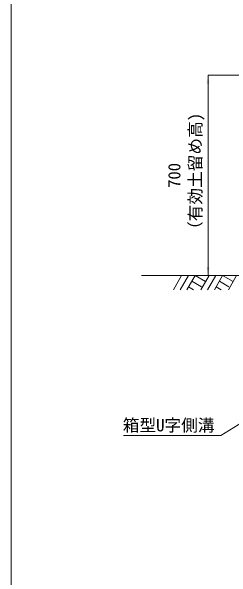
# Model space of a CAD drawing. Units: millimetres at full size; details may follow other scales. Extents: x 187207 to 255567, y 882048 to 905686.
# Drawn here: x 205297 to 206067, y 886315 to 888293 of the extents above; entities that cross this region are included whole.
import ezdxf
from ezdxf.enums import TextEntityAlignment as Align

# ---------------------------------------------------------------- set-up
doc = ezdxf.new("R2010")
doc.units = ezdxf.units.MM
doc.header["$LTSCALE"] = 20
for name, color, linetype, lineweight in [('0_2', 7, 'Continuous', 20), ('図枠', 5, 'Continuous', 13), ('寸法線', 7, 'Continuous', 13), ('引出線', 4, 'Continuous', 13), ('ﾊｯﾁﾝｸﾞ', 7, 'Continuous', 5)]:
    doc.layers.add(name, color=color, linetype=linetype, lineweight=lineweight)
doc.styles.add('ＭＳ ゴシック', font='')
doc.styles.get('ＭＳ ゴシック').set_extended_font_data('MS Gothic')

# ---------------------------------------------------------------- blocks, each defined once
blk = doc.blocks.new('filled_arrow')
at = {"color": 0, "linetype": 'Continuous', "lineweight": -2}
blk.add_solid([(7.5, 1.25), (0, 0), (7.5, -1.25)], dxfattribs=at)

msp = doc.modelspace()

# ---------------------------------------------------------------- linework, layer by layer
at = {"layer": '0_2'}
msp.add_line((206152.37, 887370.37), (205752.37, 887370.37), dxfattribs=at)
at = {"layer": '図枠'}
msp.add_line((205297.37, 904948.33), (205297.37, 882048.33), dxfattribs=at)
at = {"layer": '寸法線'}
for p, q in [((205984.37, 887370.37), (205984.37, 888070.37)), ((206504.37, 888070.37), (205984.37, 888070.37)), ((206102.37, 887370.37), (205984.37, 887370.37))]:
    msp.add_line(p, q, dxfattribs=at)
at = {"layer": '引出線'}
msp.add_lwpolyline([(206149.37, 886886.37), (206029.16, 886812.09), (205689.16, 886812.09)], dxfattribs=at)
at = {"layer": 'ﾊｯﾁﾝｸﾞ', "lineweight": 9}
for p, q in [((205891.81, 887370.37), (205863.17, 887320.75)), ((205915.44, 887370.37), (205886.79, 887320.75)), ((205939.06, 887370.37), (205910.41, 887320.75)), ((205939.06, 887370.37), (205975.63, 887349.26)), ((205987.81, 887370.37), (205959.17, 887320.75)), ((206011.44, 887370.37), (205982.79, 887320.75)), ((206035.06, 887370.37), (206006.41, 887320.75)), ((206035.06, 887370.37), (206071.62, 887349.26)), ((206083.81, 887370.37), (206055.16, 887320.75)), ((205927.64, 887350.59), (205961.05, 887331.3)), ((206023.63, 887350.59), (206057.05, 887331.3)), ((205916.21, 887330.8), (205933.63, 887320.75)), ((206012.21, 887330.8), (206029.63, 887320.75))]:
    msp.add_line(p, q, dxfattribs=at)

# ---------------------------------------------------------------- block references
at = {"layer": '寸法線', "xscale": 4, "yscale": 4}
for p, rotation in [((205984.37, 888070.37), 270), ((205984.37, 887370.37), 90)]:
    msp.add_blockref('filled_arrow', p, dxfattribs=dict(at, rotation=rotation))

# ---------------------------------------------------------------- texts
at = {"layer": '寸法線', "style": 'ＭＳ ゴシック'}
for s, p in [('（有効土留め高)', (205973.58, 887501.84)), ('700', (205900.45, 887676.66))]:
    msp.add_text(s, height=42.72, rotation=90, dxfattribs=at).set_placement(p, align=Align.BOTTOM_LEFT)
at = {"layer": '引出線', "style": 'ＭＳ ゴシック'}
msp.add_text('箱型U字側溝', height=42.72, dxfattribs=at).set_placement((205846.66, 886869.06), align=Align.TOP_CENTER)

doc.saveas('drawing.dxf')
